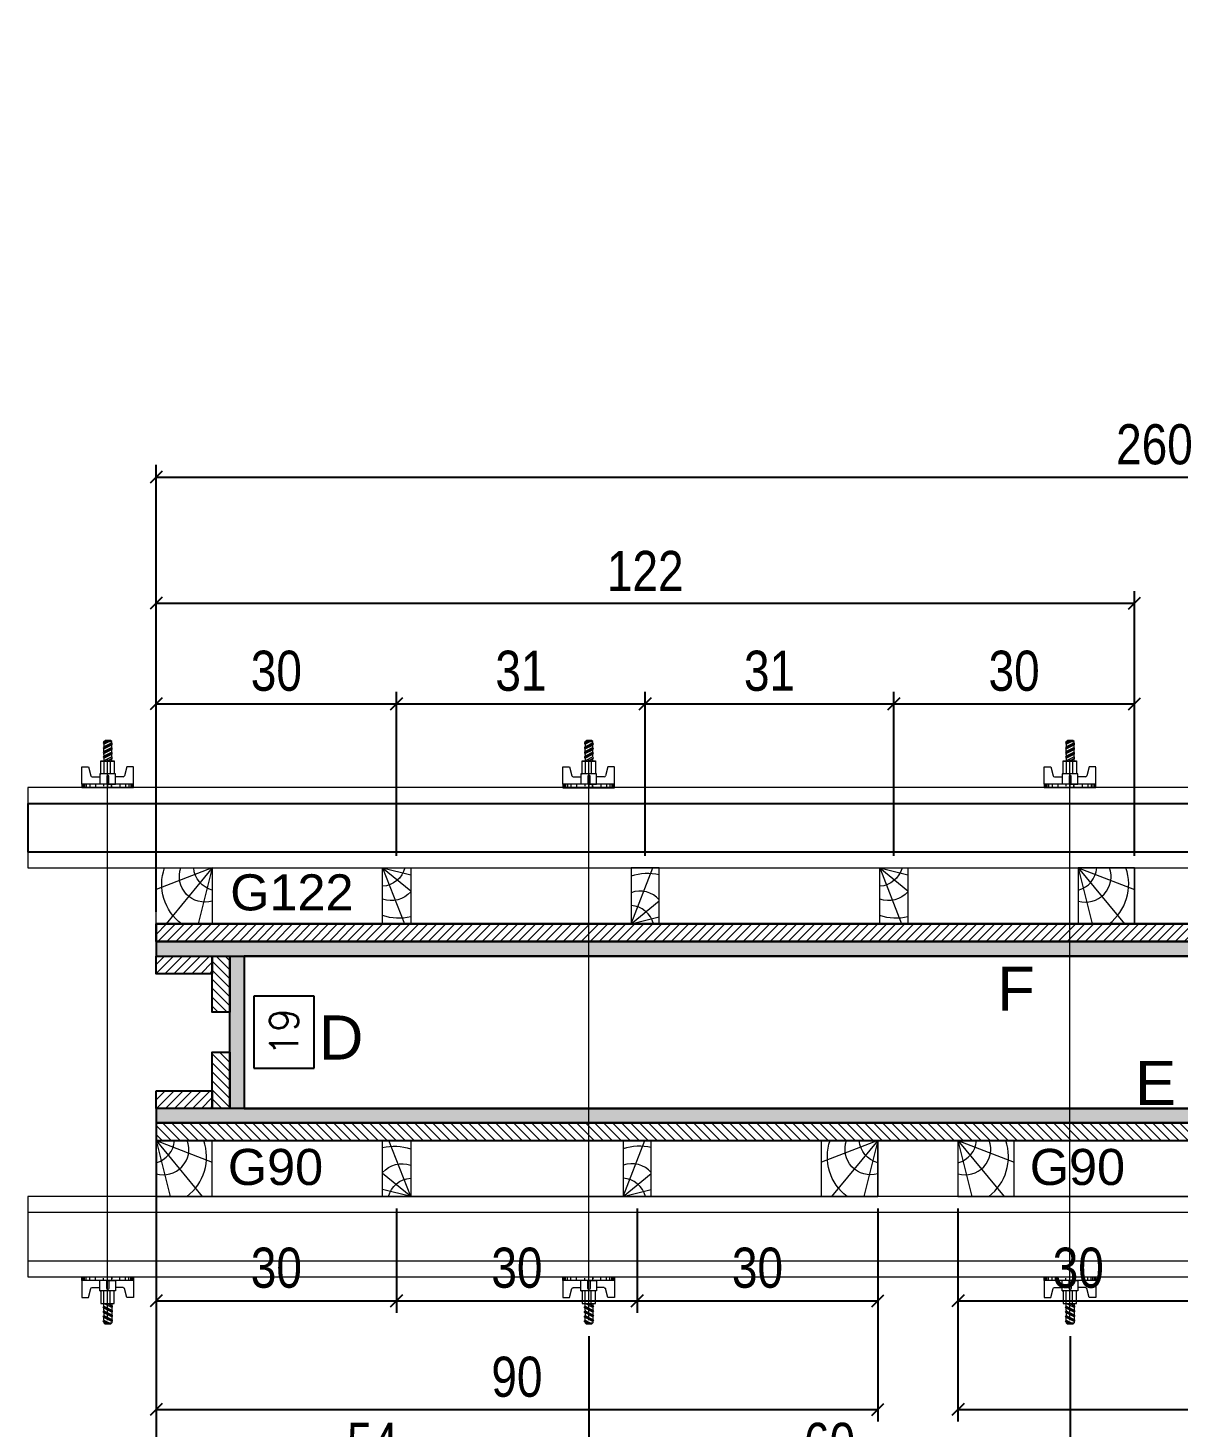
# Model space of a CAD drawing. Extents: x 28748 to 35002, y 14885 to 43501.
# Drawn here: x 33931.2 to 34218.2, y 25573.7 to 25922.9 of the extents above; entities that cross this region are included whole.
import ezdxf
from ezdxf.enums import TextEntityAlignment as Align

# ---------------------------------------------------------------- set-up
doc = ezdxf.new("R2010")
doc.units = 0
for name, color, linetype, lineweight in [('CONCRETO', 251, 'Continuous', 25), ('Hachura', 251, 'Continuous', 9), ('Madeira', 126, 'Continuous', 18), ('Perfil Metálico', 224, 'Continuous', 18)]:
    doc.layers.add(name, color=color, linetype=linetype, lineweight=lineweight)
for name, color, linetype in [('COTA', 241, 'Continuous'), ('MEIO_PONT', 93, 'Continuous'), ('Painéis', 200, 'Continuous'), ('SARRAFO', 251, 'Continuous'), ('TEXTO_GERAL', 7, 'Continuous')]:
    doc.layers.add(name, color=color, linetype=linetype)
doc.styles.add('ARIAL', font='arial.ttf')
doc.styles.add('COTA TECNICA 2X', font='techl___.ttf', dxfattribs={"height": 10})
doc.styles.add('ROMANS', font='romans.shx')
doc.styles.add('SANSSERIF', font='sas_____.pfb')
doc.dimstyles.new('Cota Seção interna', dxfattribs={"dimtxt": 7, "dimasz": 6, "dimexe": 0.18, "dimexo": 2, "dimgap": -4, "dimtad": 3, "dimdec": 1, "dimlfac": 0.5, "dimzin": 12, "dimdsep": 46, "dimtxsty": 'ROMANS', "dimblk": 'ARCHTICK', "dimcen": 0.09, "dimse1": 1, "dimse2": 1, "dimsd1": 1, "dimsd2": 1, "dimclrd": 180, "dimclre": 5, "dimclrt": 1, "dimadec": 0, "dimazin": 3, "dimtfac": 1, "dimtdec": 1, "dimtofl": 0, "dimtmove": 0, "dimatfit": 3, "dimldrblk": 'ARCHTICK', "dimfxl": 1, "dimtolj": 1, "dimtzin": 0, "dimarcsym": 0})
doc.dimstyles.new('SECAO PILAR', dxfattribs={"dimtxt": 10, "dimasz": 3, "dimexe": 3, "dimexo": 3, "dimgap": 3, "dimtad": 1, "dimdec": 1, "dimlfac": 0.5, "dimzin": 12, "dimdsep": 46, "dimtxsty": 'COTA TECNICA 2X', "dimblk1": 'OBLIQUE', "dimblk2": 'OBLIQUE', "dimsah": 1, "dimcen": 0.9, "dimclrd": 256, "dimclre": 256, "dimclrt": 256, "dimadec": 1, "dimazin": 3, "dimtfac": 1, "dimtdec": 1, "dimtmove": 0, "dimatfit": 3, "dimfxl": 1, "dimtolj": 1, "dimtzin": 12, "dimarcsym": 0})

# ---------------------------------------------------------------- blocks, each defined once
blk = doc.blocks.new('*D1205')
at = {"layer": 'COTA', "color": 180, "lineweight": -2, "transparency": 16777216}
for p, q in [((34002.52, 25681.43), (33987.52, 25681.43)), ((33987.52, 25681.43), (33987.52, 25663.43)), ((34002.52, 25663.43), (34002.52, 25681.43)), ((33987.52, 25663.43), (34002.52, 25663.43))]:
    blk.add_line(p, q, dxfattribs=at)
at = {"layer": 'Defpoints', "color": 0, "transparency": 16777216}
for p in [(33985.51, 25691.43), (34006.52, 25691.43), (33985.51, 25653.43)]:
    blk.add_point(p, dxfattribs=at)
at = {"layer": 'COTA', "color": 1, "transparency": 16777216, "insert": (33995.02, 25672.43), "char_height": 7, "attachment_point": 5, "rotation": 90, "style": 'ROMANS'}
blk.add_mtext('\\A1;19', dxfattribs=at)
blk = doc.blocks.new('_ArchTick')
at = {"color": 0, "linetype": 'ByBlock', "const_width": 0.15}
blk.add_lwpolyline([(-0.5, -0.5), (0.5, 0.5)], dxfattribs=at)
blk = doc.blocks.new('*D1971')
at = {"layer": 'COTA', "color": 180, "lineweight": -2, "transparency": 16777216}
for p, q in [((34266.11, 25690.92), (34240.11, 25690.92)), ((34240.11, 25690.92), (34240.11, 25675.92)), ((34266.11, 25675.92), (34266.11, 25690.92)), ((34240.11, 25675.92), (34266.11, 25675.92))]:
    blk.add_line(p, q, dxfattribs=at)
at = {"layer": 'Defpoints', "color": 0, "transparency": 16777216}
for p in [(33985.11, 25671.92), (33985.11, 25653.43), (34521.11, 25653.43)]:
    blk.add_point(p, dxfattribs=at)
at = {"layer": 'COTA', "color": 1, "transparency": 16777216, "insert": (34253.11, 25683.42), "char_height": 7, "attachment_point": 5, "style": 'ROMANS'}
blk.add_mtext('\\A1;268', dxfattribs=at)
blk = doc.blocks.new('C')
at = {"layer": 'Hachura', "color": 0}
for p, q in [((0, 3.22), (0, -3.22)), ((0.45, 3.22), (0, 3.22)), ((0.46, 3.16), (0, 3.16)), ((0.46, 3.05), (0, 3.05)), ((0.46, 2.88), (0, 2.88)), ((0, 2.75), (0, -1.16)), ((0.46, 2.65), (0, 2.65)), ((0.46, 2.23), (0, 2.23)), ((0.45, -3.23), (0.45, 3.22)), ((0.45, 3.22), (2.58, 3.22)), ((1.35, 1.94), (1.35, 0.96)), ((2.58, 2.39), (1.47, 2.09)), ((2.58, 3.22), (2.58, 2.39)), ((0.46, 1.51), (0, 1.51)), ((0.39, 0.49), (0.17, 0.49)), ((1.74, 0.97), (0.45, 0.97)), ((1.45, 0.1), (0.45, 0.1)), ((1.74, -0.97), (1.74, 0.97)), ((1.74, 0.97), (1.74, 0.84)), ((1.74, 0.97), (1.74, 0.84)), ((1.74, 0.84), (3.35, 0.84)), ((3.35, 0.45), (1.74, 0.45)), ((3.32, 0.84), (3.32, -0.84)), ((3.35, 0.84), (3.35, -0.84)), ((3.68, 0.45), (3.35, 0.45)), ((3.84, -0.52), (3.35, 0.45)), ((3.35, 0.06), (3.67, -0.57)), ((3.68, 0.45), (4.16, -0.52)), ((3.72, 0.5), (4.25, -0.57)), ((4.37, -0.55), (3.83, 0.53)), ((4.15, 0.45), (3.93, 0.45)), ((4.42, -0.52), (3.93, 0.45)), ((4.15, 0.45), (4.26, 0.45)), ((4.26, 0.45), (4.74, -0.52)), ((4.3, 0.5), (4.83, -0.57)), ((4.95, -0.55), (4.41, 0.53)), ((4.51, 0.45), (4.84, 0.45)), ((5, -0.52), (4.51, 0.45)), ((4.84, 0.45), (5.32, -0.52)), ((4.88, 0.5), (5.41, -0.57)), ((5.53, -0.55), (4.99, 0.53)), ((5.58, -0.52), (5.09, 0.45)), ((5.42, 0.45), (5.09, 0.45)), ((5.58, -0.52), (5.09, 0.45)), ((5.42, 0.45), (5.74, -0.19)), ((5.46, 0.5), (5.74, -0.07)), ((5.74, 0.19), (5.57, 0.53)), ((5.74, 0.32), (5.68, 0.45)), ((5.68, 0.45), (5.74, 0.45)), ((5.74, 0.45), (5.9, 0.29)), ((5.74, 0.45), (5.74, -0.52)), ((5.9, -0.36), (5.9, 0.29)), ((0.45, 0), (0, 0)), ((0.46, -1.52), (0, -1.52)), ((0.08, -0.48), (0.29, -0.48)), ((0.29, -0.48), (0.4, -0.48)), ((0.45, 0), (0.45, -0.97)), ((0.45, -0.16), (1.45, -0.16)), ((0.45, -0.65), (0.45, -0.32)), ((0.45, -3.23), (0.45, -0.65)), ((0.45, -0.97), (1.74, -0.97)), ((1.35, -1.94), (1.35, -0.97)), ((3.35, -0.32), (1.74, -0.32)), ((3.35, -0.84), (1.74, -0.84)), ((3.35, -0.07), (3.58, -0.52)), ((3.35, -0.52), (3.58, -0.52)), ((3.84, -0.52), (4.16, -0.52)), ((4.42, -0.52), (4.74, -0.52)), ((4.63, -0.52), (4.74, -0.52)), ((5, -0.52), (5.32, -0.52)), ((5.58, -0.52), (5.74, -0.52)), ((5.74, -0.52), (5.9, -0.36)), ((5.74, -0.52), (5.74, -0.52)), ((0.46, -2.23), (0, -2.23)), ((0.46, -2.65), (0, -2.65)), ((0.46, -2.88), (0, -2.88)), ((0.46, -3.05), (0, -3.05)), ((0.46, -3.16), (0, -3.16)), ((0, -3.22), (2.57, -3.22)), ((2.58, -2.39), (1.47, -2.1)), ((2.58, -3.23), (2.58, -2.39))]:
    blk.add_line(p, q, dxfattribs=at)
for centre, radius, start, end in [((1.52, 1.94), 0.161, 104.7436, 180), ((1.44, -0.03), 0.129, 272.695, 87.305), ((3.81, 0.39), 0.143, 25.5688, 154.4312), ((4.39, 0.39), 0.143, 25.5688, 154.4312), ((4.97, 0.39), 0.143, 25.5688, 154.4312), ((5.55, 0.39), 0.143, 25.5688, 154.4312), ((0.17, -0.37), 0.174, 221.744, 317.8592), ((3.71, -0.4), 0.174, 222.1408, 318.256), ((4.29, -0.4), 0.174, 222.1408, 318.256), ((4.87, -0.4), 0.174, 222.1408, 318.256), ((5.45, -0.4), 0.174, 222.1408, 318.256), ((5.61, -0.4), 0.174, 317.8592, 318.256), ((1.52, -1.94), 0.161, 180, 255.2564)]:
    blk.add_arc(centre, radius, start, end, dxfattribs=at)
blk = doc.blocks.new('_Oblique')
at = {"color": 0, "linetype": 'ByBlock', "lineweight": -2}
blk.add_line((-0.5, -0.5), (0.5, 0.5), dxfattribs=at)
blk = doc.blocks.new('*D1972')
at = {"layer": 'COTA', "lineweight": -2, "transparency": 16777216}
for p, q in [((33963.11, 25642.43), (33963.11, 25541.28)), ((34543.11, 25642.43), (34543.11, 25541.28)), ((34543.11, 25544.28), (33963.11, 25544.28))]:
    blk.add_line(p, q, dxfattribs=at)
at = {"layer": 'Defpoints', "color": 0, "transparency": 16777216}
for p in [(33963.11, 25645.43), (34543.11, 25645.43), (33963.11, 25544.28)]:
    blk.add_point(p, dxfattribs=at)
at = {"layer": 'COTA', "lineweight": -2, "transparency": 16777216, "xscale": 3, "yscale": 3, "zscale": 3, "rotation": 180}
blk.add_blockref('_Oblique', (33963.11, 25544.28), dxfattribs=at)
at = {"layer": 'COTA', "lineweight": -2, "transparency": 16777216, "xscale": 3, "yscale": 3, "zscale": 3}
blk.add_blockref('_Oblique', (34543.11, 25544.28), dxfattribs=at)
at = {"layer": 'COTA', "transparency": 16777216, "insert": (34253.11, 25552.42), "char_height": 10, "attachment_point": 5, "style": 'COTA TECNICA 2X'}
blk.add_mtext('\\A1;290 PAINEL', dxfattribs=at)
blk = doc.blocks.new('*D1973')
at = {"layer": 'COTA', "lineweight": -2, "transparency": 16777216}
for p, q in [((33963.11, 25702.43), (33963.11, 25813.91)), ((34483.11, 25702.43), (34483.11, 25813.91)), ((33963.11, 25810.91), (34483.11, 25810.91))]:
    blk.add_line(p, q, dxfattribs=at)
at = {"layer": 'Defpoints', "color": 0, "transparency": 16777216}
for p in [(34483.11, 25810.91), (33963.11, 25699.43), (34483.11, 25699.43)]:
    blk.add_point(p, dxfattribs=at)
at = {"layer": 'COTA', "lineweight": -2, "transparency": 16777216, "xscale": 3, "yscale": 3, "zscale": 3, "rotation": 180}
blk.add_blockref('_Oblique', (33963.11, 25810.91), dxfattribs=at)
at = {"layer": 'COTA', "lineweight": -2, "transparency": 16777216, "xscale": 3, "yscale": 3, "zscale": 3}
blk.add_blockref('_Oblique', (34483.11, 25810.91), dxfattribs=at)
at = {"layer": 'COTA', "transparency": 16777216, "insert": (34212.11, 25819.01), "char_height": 10, "attachment_point": 5, "style": 'COTA TECNICA 2X'}
blk.add_mtext('\\A1;260', dxfattribs=at)
blk = doc.blocks.new('PONTALETE')
at = {"layer": 'Madeira'}
for q in [(2.71, 7), (7, 5.76), (7, 1.74)]:
    blk.add_line((0, 0), q, dxfattribs=at)
blk.add_lwpolyline([(0, 0), (7, 0), (7, 7), (0, 7)], close=True, dxfattribs=at)
for centre, radius, start, end in [((2.04, 0.06), 6.23, 37.2818, 109.0913), ((1.09, 0.9), 3.19, 343.603, 109.9847), ((-0.21, -0.78), 3.09, 14.6322, 86.0383)]:
    blk.add_arc(centre, radius, start, end, dxfattribs=at)
blk = doc.blocks.new('MEIO PONTALETE')
at = {"layer": 'Madeira'}
for q in [(2.71, 7), (3.5, 2.88), (3.5, 0.87)]:
    blk.add_line((0, 0), q, dxfattribs=at)
blk.add_lwpolyline([(0, 0), (3.5, 0), (3.5, 7), (0, 7)], close=True, dxfattribs=at)
for centre, radius, start, end in [((2.04, 0.06), 6.23, 76.4499, 109.0913), ((1.09, 0.9), 3.19, 40.9063, 109.9847), ((-0.21, -0.78), 3.09, 14.6322, 86.0383)]:
    blk.add_arc(centre, radius, start, end, dxfattribs=at)
blk = doc.blocks.new('*D1913')
at = {"layer": 'COTA', "lineweight": -2, "transparency": 16777216}
for p, q in [((33963.11, 25628.43), (33963.11, 25602.4)), ((34023.11, 25628.43), (34023.11, 25602.4)), ((33963.11, 25605.4), (34023.11, 25605.4))]:
    blk.add_line(p, q, dxfattribs=at)
at = {"layer": 'Defpoints', "color": 0, "transparency": 16777216}
for p in [(33963.11, 25631.43), (34023.11, 25631.43), (34023.11, 25605.4)]:
    blk.add_point(p, dxfattribs=at)
at = {"layer": 'COTA', "lineweight": -2, "transparency": 16777216, "xscale": 3, "yscale": 3, "zscale": 3, "rotation": 180}
blk.add_blockref('_Oblique', (33963.11, 25605.4), dxfattribs=at)
at = {"layer": 'COTA', "lineweight": -2, "transparency": 16777216, "xscale": 3, "yscale": 3, "zscale": 3}
blk.add_blockref('_Oblique', (34023.11, 25605.4), dxfattribs=at)
at = {"layer": 'COTA', "transparency": 16777216, "insert": (33993.11, 25613.62), "char_height": 10, "attachment_point": 5, "style": 'COTA TECNICA 2X'}
blk.add_mtext('\\A1;30', dxfattribs=at)
blk = doc.blocks.new('*D1914')
at = {"layer": 'COTA', "lineweight": -2, "transparency": 16777216}
for p, q in [((34023.11, 25628.43), (34023.11, 25602.4)), ((34083.11, 25628.43), (34083.11, 25602.4)), ((34023.11, 25605.4), (34083.11, 25605.4))]:
    blk.add_line(p, q, dxfattribs=at)
at = {"layer": 'Defpoints', "color": 0, "transparency": 16777216}
for p in [(34023.11, 25631.43), (34083.11, 25631.43), (34083.11, 25605.4)]:
    blk.add_point(p, dxfattribs=at)
at = {"layer": 'COTA', "lineweight": -2, "transparency": 16777216, "xscale": 3, "yscale": 3, "zscale": 3, "rotation": 180}
blk.add_blockref('_Oblique', (34023.11, 25605.4), dxfattribs=at)
at = {"layer": 'COTA', "lineweight": -2, "transparency": 16777216, "xscale": 3, "yscale": 3, "zscale": 3}
blk.add_blockref('_Oblique', (34083.11, 25605.4), dxfattribs=at)
at = {"layer": 'COTA', "transparency": 16777216, "insert": (34053.11, 25613.62), "char_height": 10, "attachment_point": 5, "style": 'COTA TECNICA 2X'}
blk.add_mtext('\\A1;30', dxfattribs=at)
blk = doc.blocks.new('*D1915')
at = {"layer": 'COTA', "lineweight": -2, "transparency": 16777216}
for p, q in [((34083.11, 25628.43), (34083.11, 25602.4)), ((34143.11, 25628.43), (34143.11, 25602.4)), ((34083.11, 25605.4), (34143.11, 25605.4))]:
    blk.add_line(p, q, dxfattribs=at)
at = {"layer": 'Defpoints', "color": 0, "transparency": 16777216}
for p in [(34083.11, 25631.43), (34143.11, 25631.43), (34143.11, 25605.4)]:
    blk.add_point(p, dxfattribs=at)
at = {"layer": 'COTA', "lineweight": -2, "transparency": 16777216, "xscale": 3, "yscale": 3, "zscale": 3, "rotation": 180}
blk.add_blockref('_Oblique', (34083.11, 25605.4), dxfattribs=at)
at = {"layer": 'COTA', "lineweight": -2, "transparency": 16777216, "xscale": 3, "yscale": 3, "zscale": 3}
blk.add_blockref('_Oblique', (34143.11, 25605.4), dxfattribs=at)
at = {"layer": 'COTA', "transparency": 16777216, "insert": (34113.11, 25613.62), "char_height": 10, "attachment_point": 5, "style": 'COTA TECNICA 2X'}
blk.add_mtext('\\A1;30', dxfattribs=at)
blk = doc.blocks.new('*D1916')
at = {"layer": 'COTA', "lineweight": -2, "transparency": 16777216}
for p, q in [((33963.11, 25628.43), (33963.11, 25575.29)), ((34143.11, 25628.43), (34143.11, 25575.29)), ((33963.11, 25578.29), (34143.11, 25578.29))]:
    blk.add_line(p, q, dxfattribs=at)
at = {"layer": 'Defpoints', "color": 0, "transparency": 16777216}
for p in [(33963.11, 25631.43), (34143.11, 25631.43), (34143.11, 25578.29)]:
    blk.add_point(p, dxfattribs=at)
at = {"layer": 'COTA', "lineweight": -2, "transparency": 16777216, "xscale": 3, "yscale": 3, "zscale": 3, "rotation": 180}
blk.add_blockref('_Oblique', (33963.11, 25578.29), dxfattribs=at)
at = {"layer": 'COTA', "lineweight": -2, "transparency": 16777216, "xscale": 3, "yscale": 3, "zscale": 3}
blk.add_blockref('_Oblique', (34143.11, 25578.29), dxfattribs=at)
at = {"layer": 'COTA', "transparency": 16777216, "insert": (34053.11, 25586.42), "char_height": 10, "attachment_point": 5, "style": 'COTA TECNICA 2X'}
blk.add_mtext('\\A1;90', dxfattribs=at)
blk = doc.blocks.new('*D1112')
at = {"layer": 'COTA', "lineweight": -2, "transparency": 16777216}
for p, q in [((34163.11, 25628.43), (34163.11, 25602.4)), ((34223.11, 25628.43), (34223.11, 25602.4)), ((34163.11, 25605.4), (34223.11, 25605.4))]:
    blk.add_line(p, q, dxfattribs=at)
at = {"layer": 'Defpoints', "color": 0, "transparency": 16777216}
for p in [(34163.11, 25631.43), (34223.11, 25631.43), (34223.11, 25605.4)]:
    blk.add_point(p, dxfattribs=at)
at = {"layer": 'COTA', "lineweight": -2, "transparency": 16777216, "xscale": 3, "yscale": 3, "zscale": 3, "rotation": 180}
blk.add_blockref('_Oblique', (34163.11, 25605.4), dxfattribs=at)
at = {"layer": 'COTA', "lineweight": -2, "transparency": 16777216, "xscale": 3, "yscale": 3, "zscale": 3}
blk.add_blockref('_Oblique', (34223.11, 25605.4), dxfattribs=at)
at = {"layer": 'COTA', "transparency": 16777216, "insert": (34193.11, 25613.62), "char_height": 10, "attachment_point": 5, "style": 'COTA TECNICA 2X'}
blk.add_mtext('\\A1;30', dxfattribs=at)
blk = doc.blocks.new('*D1115')
at = {"layer": 'COTA', "lineweight": -2, "transparency": 16777216}
for p, q in [((34163.11, 25628.43), (34163.11, 25575.29)), ((34343.11, 25628.43), (34343.11, 25575.29)), ((34163.11, 25578.29), (34343.11, 25578.29))]:
    blk.add_line(p, q, dxfattribs=at)
at = {"layer": 'Defpoints', "color": 0, "transparency": 16777216}
for p in [(34163.11, 25631.43), (34343.11, 25631.43), (34343.11, 25578.29)]:
    blk.add_point(p, dxfattribs=at)
at = {"layer": 'COTA', "lineweight": -2, "transparency": 16777216, "xscale": 3, "yscale": 3, "zscale": 3, "rotation": 180}
blk.add_blockref('_Oblique', (34163.11, 25578.29), dxfattribs=at)
at = {"layer": 'COTA', "lineweight": -2, "transparency": 16777216, "xscale": 3, "yscale": 3, "zscale": 3}
blk.add_blockref('_Oblique', (34343.11, 25578.29), dxfattribs=at)
at = {"layer": 'COTA', "transparency": 16777216, "insert": (34253.11, 25586.42), "char_height": 10, "attachment_point": 5, "style": 'COTA TECNICA 2X'}
blk.add_mtext('\\A1;90', dxfattribs=at)
blk = doc.blocks.new('*D1917')
at = {"layer": 'COTA', "lineweight": -2, "transparency": 16777216}
for p, q in [((33963.11, 25716.43), (33963.11, 25757.3)), ((33963.11, 25754.3), (34023.11, 25754.3)), ((34023.11, 25716.43), (34023.11, 25757.3))]:
    blk.add_line(p, q, dxfattribs=at)
at = {"layer": 'Defpoints', "color": 0, "transparency": 16777216}
for p in [(34023.11, 25754.3), (33963.11, 25713.43), (34023.11, 25713.43)]:
    blk.add_point(p, dxfattribs=at)
at = {"layer": 'COTA', "lineweight": -2, "transparency": 16777216, "xscale": 3, "yscale": 3, "zscale": 3, "rotation": 180}
blk.add_blockref('_Oblique', (33963.11, 25754.3), dxfattribs=at)
at = {"layer": 'COTA', "lineweight": -2, "transparency": 16777216, "xscale": 3, "yscale": 3, "zscale": 3}
blk.add_blockref('_Oblique', (34023.11, 25754.3), dxfattribs=at)
at = {"layer": 'COTA', "transparency": 16777216, "insert": (33993.11, 25762.52), "char_height": 10, "attachment_point": 5, "style": 'COTA TECNICA 2X'}
blk.add_mtext('\\A1;30', dxfattribs=at)
blk = doc.blocks.new('*D1918')
at = {"layer": 'COTA', "lineweight": -2, "transparency": 16777216}
for p, q in [((34023.11, 25716.43), (34023.11, 25757.3)), ((34023.11, 25754.3), (34085.11, 25754.3)), ((34085.11, 25716.43), (34085.11, 25757.3))]:
    blk.add_line(p, q, dxfattribs=at)
at = {"layer": 'Defpoints', "color": 0, "transparency": 16777216}
for p in [(34085.11, 25754.3), (34023.11, 25713.43), (34085.11, 25713.43)]:
    blk.add_point(p, dxfattribs=at)
at = {"layer": 'COTA', "lineweight": -2, "transparency": 16777216, "xscale": 3, "yscale": 3, "zscale": 3, "rotation": 180}
blk.add_blockref('_Oblique', (34023.11, 25754.3), dxfattribs=at)
at = {"layer": 'COTA', "lineweight": -2, "transparency": 16777216, "xscale": 3, "yscale": 3, "zscale": 3}
blk.add_blockref('_Oblique', (34085.11, 25754.3), dxfattribs=at)
at = {"layer": 'COTA', "transparency": 16777216, "insert": (34054.11, 25762.52), "char_height": 10, "attachment_point": 5, "style": 'COTA TECNICA 2X'}
blk.add_mtext('\\A1;31', dxfattribs=at)
blk = doc.blocks.new('*D1919')
at = {"layer": 'COTA', "lineweight": -2, "transparency": 16777216}
for p, q in [((34085.11, 25716.43), (34085.11, 25757.3)), ((34085.11, 25754.3), (34147.11, 25754.3)), ((34147.11, 25716.43), (34147.11, 25757.3))]:
    blk.add_line(p, q, dxfattribs=at)
at = {"layer": 'Defpoints', "color": 0, "transparency": 16777216}
for p in [(34147.11, 25754.3), (34085.11, 25713.43), (34147.11, 25713.43)]:
    blk.add_point(p, dxfattribs=at)
at = {"layer": 'COTA', "lineweight": -2, "transparency": 16777216, "xscale": 3, "yscale": 3, "zscale": 3, "rotation": 180}
blk.add_blockref('_Oblique', (34085.11, 25754.3), dxfattribs=at)
at = {"layer": 'COTA', "lineweight": -2, "transparency": 16777216, "xscale": 3, "yscale": 3, "zscale": 3}
blk.add_blockref('_Oblique', (34147.11, 25754.3), dxfattribs=at)
at = {"layer": 'COTA', "transparency": 16777216, "insert": (34116.11, 25762.52), "char_height": 10, "attachment_point": 5, "style": 'COTA TECNICA 2X'}
blk.add_mtext('\\A1;31', dxfattribs=at)
blk = doc.blocks.new('*D1920')
at = {"layer": 'COTA', "lineweight": -2, "transparency": 16777216}
for p, q in [((34147.11, 25716.43), (34147.11, 25757.3)), ((34147.11, 25754.3), (34207.11, 25754.3)), ((34207.11, 25716.43), (34207.11, 25757.3))]:
    blk.add_line(p, q, dxfattribs=at)
at = {"layer": 'Defpoints', "color": 0, "transparency": 16777216}
for p in [(34207.11, 25754.3), (34147.11, 25713.43), (34207.11, 25713.43)]:
    blk.add_point(p, dxfattribs=at)
at = {"layer": 'COTA', "lineweight": -2, "transparency": 16777216, "xscale": 3, "yscale": 3, "zscale": 3, "rotation": 180}
blk.add_blockref('_Oblique', (34147.11, 25754.3), dxfattribs=at)
at = {"layer": 'COTA', "lineweight": -2, "transparency": 16777216, "xscale": 3, "yscale": 3, "zscale": 3}
blk.add_blockref('_Oblique', (34207.11, 25754.3), dxfattribs=at)
at = {"layer": 'COTA', "transparency": 16777216, "insert": (34177.11, 25762.52), "char_height": 10, "attachment_point": 5, "style": 'COTA TECNICA 2X'}
blk.add_mtext('\\A1;30', dxfattribs=at)
blk = doc.blocks.new('*D1921')
at = {"layer": 'COTA', "lineweight": -2, "transparency": 16777216}
for p, q in [((33963.11, 25716.43), (33963.11, 25782.42)), ((34207.11, 25716.43), (34207.11, 25782.42)), ((33963.11, 25779.42), (34207.11, 25779.42))]:
    blk.add_line(p, q, dxfattribs=at)
at = {"layer": 'Defpoints', "color": 0, "transparency": 16777216}
for p in [(34207.11, 25779.42), (33963.11, 25713.43), (34207.11, 25713.43)]:
    blk.add_point(p, dxfattribs=at)
at = {"layer": 'COTA', "lineweight": -2, "transparency": 16777216, "xscale": 3, "yscale": 3, "zscale": 3, "rotation": 180}
blk.add_blockref('_Oblique', (33963.11, 25779.42), dxfattribs=at)
at = {"layer": 'COTA', "lineweight": -2, "transparency": 16777216, "xscale": 3, "yscale": 3, "zscale": 3}
blk.add_blockref('_Oblique', (34207.11, 25779.42), dxfattribs=at)
at = {"layer": 'COTA', "transparency": 16777216, "insert": (34085.11, 25787.48), "char_height": 10, "attachment_point": 5, "style": 'COTA TECNICA 2X'}
blk.add_mtext('\\A1;122', dxfattribs=at)
blk = doc.blocks.new('*D1995')
at = {"layer": 'COTA', "lineweight": -2, "transparency": 16777216}
for p, q in [((33963.11, 25628.43), (33963.11, 25558.83)), ((34071.08, 25596.62), (34071.08, 25558.83)), ((33963.11, 25561.83), (34071.08, 25561.83))]:
    blk.add_line(p, q, dxfattribs=at)
at = {"layer": 'Defpoints', "color": 0, "transparency": 16777216}
for p in [(33963.11, 25631.43), (34071.08, 25599.62), (34071.08, 25561.83)]:
    blk.add_point(p, dxfattribs=at)
at = {"layer": 'COTA', "lineweight": -2, "transparency": 16777216, "xscale": 3, "yscale": 3, "zscale": 3, "rotation": 180}
blk.add_blockref('_Oblique', (33963.11, 25561.83), dxfattribs=at)
at = {"layer": 'COTA', "lineweight": -2, "transparency": 16777216, "xscale": 3, "yscale": 3, "zscale": 3}
blk.add_blockref('_Oblique', (34071.08, 25561.83), dxfattribs=at)
at = {"layer": 'COTA', "transparency": 16777216, "insert": (34017.1, 25569.94), "char_height": 10, "attachment_point": 5, "style": 'COTA TECNICA 2X'}
blk.add_mtext('\\A1;54', dxfattribs=at)
blk = doc.blocks.new('*D1996')
at = {"layer": 'COTA', "linetype": 'ByBlock', "lineweight": -2, "transparency": 16777216}
for p, q in [((34071.08, 25596.62), (34071.08, 25558.83)), ((34191.08, 25596.62), (34191.08, 25558.83)), ((34071.08, 25561.83), (34191.08, 25561.83))]:
    blk.add_line(p, q, dxfattribs=at)
at = {"layer": 'Defpoints', "color": 0, "linetype": 'ByBlock', "transparency": 16777216}
for p in [(34071.08, 25599.62), (34191.08, 25599.62), (34191.08, 25561.83)]:
    blk.add_point(p, dxfattribs=at)
at = {"layer": 'COTA', "linetype": 'ByBlock', "lineweight": -2, "transparency": 16777216, "xscale": 3, "yscale": 3, "zscale": 3, "rotation": 180}
blk.add_blockref('_Oblique', (34071.08, 25561.83), dxfattribs=at)
at = {"layer": 'COTA', "linetype": 'ByBlock', "lineweight": -2, "transparency": 16777216, "xscale": 3, "yscale": 3, "zscale": 3}
blk.add_blockref('_Oblique', (34191.08, 25561.83), dxfattribs=at)
at = {"layer": 'COTA', "linetype": 'ByBlock', "transparency": 16777216, "insert": (34131.08, 25569.93), "char_height": 10, "attachment_point": 5, "style": 'COTA TECNICA 2X'}
blk.add_mtext('\\A1;60', dxfattribs=at)
blk = doc.blocks.new('*D1997')
at = {"layer": 'COTA', "linetype": 'ByBlock', "lineweight": -2, "transparency": 16777216}
for p, q in [((34191.08, 25596.62), (34191.08, 25558.83)), ((34311.08, 25596.6), (34311.08, 25558.83)), ((34191.08, 25561.83), (34311.08, 25561.83))]:
    blk.add_line(p, q, dxfattribs=at)
at = {"layer": 'Defpoints', "color": 0, "linetype": 'ByBlock', "transparency": 16777216}
for p in [(34191.08, 25599.62), (34311.08, 25599.6), (34311.08, 25561.83)]:
    blk.add_point(p, dxfattribs=at)
at = {"layer": 'COTA', "linetype": 'ByBlock', "lineweight": -2, "transparency": 16777216, "xscale": 3, "yscale": 3, "zscale": 3, "rotation": 180}
blk.add_blockref('_Oblique', (34191.08, 25561.83), dxfattribs=at)
at = {"layer": 'COTA', "linetype": 'ByBlock', "lineweight": -2, "transparency": 16777216, "xscale": 3, "yscale": 3, "zscale": 3}
blk.add_blockref('_Oblique', (34311.08, 25561.83), dxfattribs=at)
at = {"layer": 'COTA', "linetype": 'ByBlock', "transparency": 16777216, "insert": (34251.08, 25569.93), "char_height": 10, "attachment_point": 5, "style": 'COTA TECNICA 2X'}
blk.add_mtext('\\A1;60', dxfattribs=at)

msp = doc.modelspace()

# ---------------------------------------------------------------- hatches: boundary and pattern name
at = {"layer": 'Hachura'}
h = msp.add_hatch(dxfattribs=at)
h.set_pattern_fill('ANSI31', color=256, scale=0.5, angle=360, style=0)
h.set_pattern_definition([(45, (44367.4743, 48978.8461), (-1.12253202, 1.12253202), [])])
h.paths.add_polyline_path([(33963.11, 25695.03), (33963.11, 25699.43), (34483.11, 25699.43), (34483.11, 25695.03)])
h = msp.add_hatch(color=256, dxfattribs=at)
h.dxf.hatch_style = 1
h.paths.add_polyline_path([(33963.11, 25691.43), (34483.11, 25691.43), (34483.11, 25695.03), (33963.11, 25695.03)])
h = msp.add_hatch(dxfattribs=at)
h.set_pattern_fill('ANSI31', color=256, scale=0.5, angle=180, style=0)
h.set_pattern_definition([(225, (25186.5706, 3303.2298), (1.12253202, -1.12253202), [])])
h.paths.add_polyline_path([(33977.11, 25687.03), (33977.11, 25691.43), (33963.11, 25691.43), (33963.11, 25687.03)])
h = msp.add_hatch(dxfattribs=at)
h.set_pattern_fill('ANSI31', color=256, scale=0.5, angle=90, style=0)
h.set_pattern_definition([(135, (12115.3143, 35825.9898), (-1.12253202, -1.12253202), [])])
h.paths.add_polyline_path([(33977.11, 25677.43), (33981.51, 25677.43), (33981.51, 25691.43), (33977.11, 25691.43)])
h = msp.add_hatch(color=256, dxfattribs=at)
h.dxf.hatch_style = 1
h.paths.add_polyline_path([(33985.11, 25653.43), (33981.51, 25653.43), (33981.51, 25691.43), (33985.11, 25691.43)])
h = msp.add_hatch(dxfattribs=at)
h.set_pattern_fill('ANSI31', color=256, scale=0.5, angle=90, style=0)
h.set_pattern_definition([(135, (12115.3143, 35849.9898), (-1.12253202, -1.12253202), [])])
h.paths.add_polyline_path([(33977.11, 25653.43), (33981.51, 25653.43), (33981.51, 25667.43), (33977.11, 25667.43)])
h = msp.add_hatch(dxfattribs=at)
h.set_pattern_fill('ANSI31', color=256, scale=0.5, angle=180, style=0)
h.set_pattern_definition([(225, (25186.5706, 3336.8298), (1.12253202, -1.12253202), [])])
h.paths.add_polyline_path([(33977.11, 25653.43), (33977.11, 25657.83), (33963.11, 25657.83), (33963.11, 25653.43)])
h = msp.add_hatch(color=256, dxfattribs=at)
h.dxf.hatch_style = 1
h.paths.add_polyline_path([(34543.11, 25649.83), (34543.11, 25653.43), (33963.11, 25653.43), (33963.11, 25649.83)])
h = msp.add_hatch(dxfattribs=at)
h.set_pattern_fill('ANSI31', color=256, scale=0.5, angle=270, style=0)
h.set_pattern_definition([(315, (26601.7328, 15005.1352), (1.12253202, 1.12253202), [])])
h.paths.add_polyline_path([(33963.11, 25645.43), (33963.11, 25649.83), (34543.11, 25649.83), (34543.11, 25645.43)])

# ---------------------------------------------------------------- linework, layer by layer
at = {"layer": 'CONCRETO', "color": 2}
msp.add_lwpolyline([(34521.11, 26129.43), (34483.11, 26129.43), (34483.11, 25691.43), (33985.11, 25691.43), (33985.11, 25653.43), (34521.11, 25653.43)], close=True, dxfattribs=at)
at = {"layer": 'Hachura'}
for p, q in [((33951.02, 25600.62), (33951.03, 25740.43)), ((34071.02, 25600.62), (34071.03, 25740.42)), ((34191.02, 25600.61), (34191.03, 25740.41))]:
    msp.add_line(p, q, dxfattribs=at)
at = {"layer": 'Madeira'}
for points in [[(33963.11, 25699.43), (33963.11, 25713.43), (34207.11, 25713.43), (34207.11, 25699.43)], [(34543.11, 25645.43), (34543.11, 25631.43), (33963.11, 25631.43), (33963.11, 25645.43)], [(33963.11, 25645.43), (33963.11, 25631.43), (34143.11, 25631.43), (34143.11, 25645.43)], [(34163.11, 25645.43), (34163.11, 25631.43), (34343.11, 25631.43), (34343.11, 25645.43)]]:
    msp.add_lwpolyline(points, close=True, dxfattribs=at)
at = {"layer": 'Painéis'}
for points in [[(33963.11, 25691.43), (34483.11, 25691.43), (34483.11, 25695.03), (33963.11, 25695.03)], [(33985.11, 25653.43), (33981.51, 25653.43), (33981.51, 25691.43), (33985.11, 25691.43)], [(34543.11, 25649.83), (34543.11, 25653.43), (33963.11, 25653.43), (33963.11, 25649.83)]]:
    msp.add_lwpolyline(points, close=True, dxfattribs=at)
at = {"layer": 'Perfil Metálico'}
for points in [[(33931.17, 25733.43), (33931.17, 25713.43), (34475.11, 25713.43), (34475.11, 25733.43)], [(33931.17, 25631.43), (33931.17, 25611.43), (34581.43, 25611.43), (34581.43, 25631.43)], [(34581.43, 25615.43), (34581.43, 25627.43), (33931.17, 25627.43), (33931.17, 25615.43)]]:
    msp.add_lwpolyline(points, close=True, dxfattribs=at)
at = {"layer": 'SARRAFO'}
for points in [[(34475.11, 25717.43), (34475.11, 25729.43), (33931.17, 25729.43), (33931.17, 25717.43)], [(34483.11, 25699.43), (33963.11, 25699.43), (33963.11, 25695.03), (34483.11, 25695.03)], [(34483.11, 25699.43), (34483.11, 25695.03), (33963.11, 25695.03), (33963.11, 25699.43)], [(33963.11, 25691.43), (33977.11, 25691.43), (33977.11, 25687.03), (33963.11, 25687.03)], [(33981.51, 25691.43), (33981.51, 25677.43), (33977.11, 25677.43), (33977.11, 25691.43)], [(33981.51, 25667.43), (33981.51, 25653.43), (33977.11, 25653.43), (33977.11, 25667.43)], [(33963.11, 25657.83), (33977.11, 25657.83), (33977.11, 25653.43), (33963.11, 25653.43)], [(34543.11, 25649.83), (33963.11, 25649.83), (33963.11, 25645.43), (34543.11, 25645.43)], [(34543.11, 25649.83), (33963.11, 25649.83), (33963.11, 25645.43), (34543.11, 25645.43)]]:
    msp.add_lwpolyline(points, close=True, dxfattribs=at)

# ---------------------------------------------------------------- block references
at = {"layer": 'Hachura', "linetype": 'Continuous', "yscale": 2, "zscale": 2}
for p, xscale, rotation in [((33951.02, 25733.43), 2, 90.00000000000001), ((34071.02, 25733.42), 2, 90.00000000000001), ((34191.02, 25733.43), 2, 90.00000000000001), ((33951.02, 25611.43), -2, 90), ((34071.02, 25611.42), -2, 90), ((34191.02, 25611.43), -2, 90)]:
    msp.add_blockref('C', p, dxfattribs=dict(at, xscale=xscale, rotation=rotation))
at = {"layer": 'Madeira'}
for name, p, xscale, yscale, zscale, rotation in [('PONTALETE', (33977.11, 25713.43), -2, 2, 2, 90), ('MEIO PONTALETE', (34019.61, 25713.43), -1.999999997962732, 1.999999997962732, 1.999999997962732, 180), ('MEIO PONTALETE', (34143.61, 25713.43), -1.999999997962732, 1.999999997962732, 1.999999997962732, 180), ('PONTALETE', (34193.11, 25713.43), 2, 2, 2, 270)]:
    msp.add_blockref(name, p, dxfattribs=dict(at, xscale=xscale, yscale=yscale, zscale=zscale, rotation=rotation))
at = {"layer": 'Madeira', "xscale": 1.999999997962732, "yscale": 1.999999997962732, "zscale": 1.999999997962732}
msp.add_blockref('MEIO PONTALETE', (34081.61, 25699.43), dxfattribs=at)
at = {"layer": 'MEIO_PONT', "yscale": 2, "zscale": 2}
for p, xscale, rotation in [((33963.11, 25645.43), 2, 270), ((34143.11, 25645.43), -2, 90.00000000000007), ((34163.11, 25645.43), 2, 270)]:
    msp.add_blockref('PONTALETE', p, dxfattribs=dict(at, xscale=xscale, rotation=rotation))
at = {"layer": 'MEIO_PONT', "yscale": 1.999999997962732, "zscale": 1.999999997962732}
for p, xscale in [((34026.61, 25631.43), -1.999999997962732), ((34079.61, 25631.43), 1.999999997962732)]:
    msp.add_blockref('MEIO PONTALETE', p, dxfattribs=dict(at, xscale=xscale))

# ---------------------------------------------------------------- texts
at = {"layer": 'TEXTO_GERAL', "color": 0, "linetype": 'Continuous', "style": 'SANSSERIF'}
for s, p in [('G122', (33981.61, 25707.31)), ('G90', (33981.02, 25638.82)), ('G90', (34181.02, 25638.82))]:
    msp.add_text(s, height=9, dxfattribs=at).set_placement(p, align=Align.MIDDLE_LEFT)
at = {"layer": 'TEXTO_GERAL', "style": 'ARIAL'}
for s, p in [('F', (34177.59, 25683.28)), ('D', (34009.27, 25671.11)), ('E', (34212.39, 25659.77))]:
    msp.add_text(s, height=11, dxfattribs=at).set_placement(p, align=Align.MIDDLE_CENTER)

# ---------------------------------------------------------------- dimensions: what is measured, and where the dimension line sits
at = {"layer": 'COTA'}
dim = msp.add_linear_dim(base=(34483.11, 25810.91), p1=(33963.11, 25699.43), p2=(34483.11, 25699.43), dimstyle='SECAO PILAR', dxfattribs=at)
dim.commit()
dim.dimension.update_dxf_attribs({"geometry": '*D1973', "text_midpoint": (34212.11, 25810.91), "dimtype": 160})
for base, p1, p2, picture, middle in [((34207.11, 25779.42), (33963.11, 25713.43), (34207.11, 25713.43), '*D1921', (34085.11, 25787.48)), ((34023.11, 25754.3), (33963.11, 25713.43), (34023.11, 25713.43), '*D1917', (33993.11, 25762.52)), ((34085.11, 25754.3), (34023.11, 25713.43), (34085.11, 25713.43), '*D1918', (34054.11, 25762.52)), ((34147.11, 25754.3), (34085.11, 25713.43), (34147.11, 25713.43), '*D1919', (34116.11, 25762.52)), ((34207.11, 25754.3), (34147.11, 25713.43), (34207.11, 25713.43), '*D1920', (34177.11, 25762.52)), ((34023.11, 25605.4), (33963.11, 25631.43), (34023.11, 25631.43), '*D1913', (33993.11, 25613.62)), ((34143.11, 25578.29), (33963.11, 25631.43), (34143.11, 25631.43), '*D1916', (34053.11, 25586.42)), ((34071.08, 25561.83), (33963.11, 25631.43), (34071.08, 25599.62), '*D1995', (34017.1, 25569.94)), ((34083.11, 25605.4), (34023.11, 25631.43), (34083.11, 25631.43), '*D1914', (34053.11, 25613.62)), ((34143.11, 25605.4), (34083.11, 25631.43), (34143.11, 25631.43), '*D1915', (34113.11, 25613.62)), ((34223.11, 25605.4), (34163.11, 25631.43), (34223.11, 25631.43), '*D1112', (34193.11, 25613.62)), ((34343.11, 25578.29), (34163.11, 25631.43), (34343.11, 25631.43), '*D1115', (34253.11, 25586.42))]:
    dim = msp.add_linear_dim(base=base, p1=p1, p2=p2, dimstyle='SECAO PILAR', dxfattribs=at)
    dim.commit()
    dim.dimension.update_dxf_attribs({"geometry": picture, "text_midpoint": middle})
dim = msp.add_linear_dim(base=(34006.52, 25691.43), p1=(33985.51, 25653.43), p2=(33985.51, 25691.43), angle=90, dimstyle='Cota Seção interna', dxfattribs=at)
dim.commit()
dim.dimension.update_dxf_attribs({"geometry": '*D1205', "text_midpoint": (34006.52, 25672.43), "dimtype": 160})
dim = msp.add_linear_dim(base=(33985.11, 25671.92), p1=(34521.11, 25653.43), p2=(33985.11, 25653.43), angle=180, dimstyle='Cota Seção interna', dxfattribs=at)
dim.commit()
dim.dimension.update_dxf_attribs({"geometry": '*D1971', "text_midpoint": (34253.11, 25683.42)})
dim = msp.add_linear_dim(base=(33963.11, 25544.28), p1=(34543.11, 25645.43), p2=(33963.11, 25645.43), text='<> PAINEL', dimstyle='SECAO PILAR', dxfattribs=at)
dim.commit()
dim.dimension.update_dxf_attribs({"geometry": '*D1972', "text_midpoint": (34253.11, 25544.28), "dimtype": 160})
at = {"layer": 'COTA', "linetype": 'ByBlock'}
for base, p1, p2, picture, middle in [((34191.08, 25561.83), (34071.08, 25599.62), (34191.08, 25599.62), '*D1996', (34131.08, 25569.93)), ((34311.08, 25561.83), (34191.08, 25599.62), (34311.08, 25599.6), '*D1997', (34251.08, 25569.93))]:
    dim = msp.add_linear_dim(base=base, p1=p1, p2=p2, dimstyle='SECAO PILAR', override={"dimtmove": 1}, dxfattribs=at)
    dim.commit()
    dim.dimension.update_dxf_attribs({"geometry": picture, "text_midpoint": middle})

doc.saveas('drawing.dxf')
